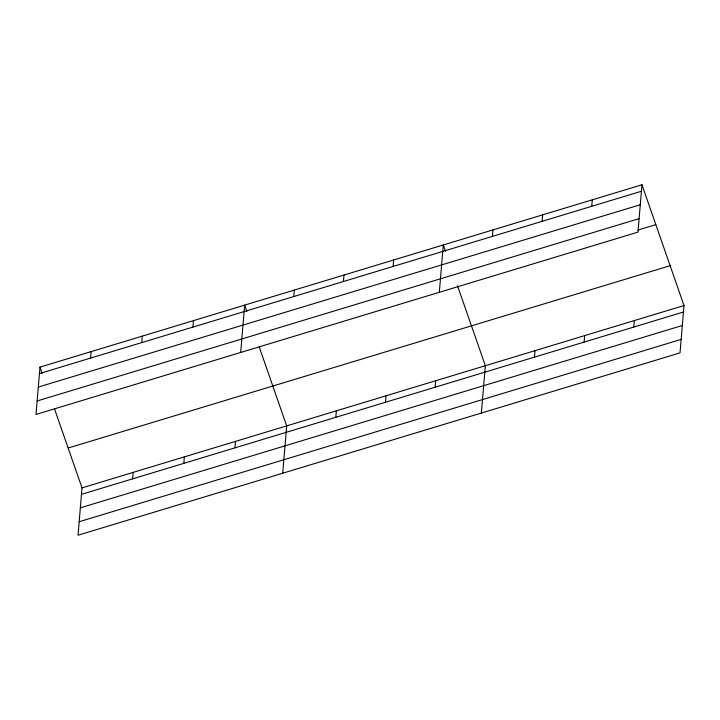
<?xml version="1.0" encoding="UTF-8"?>
<svg xmlns="http://www.w3.org/2000/svg" width="720" height="720" viewBox="0 0 720 720"><rect width="100%" height="100%" fill="white"/><g stroke="black" fill="none" stroke-linecap="round" stroke-linejoin="round"><path stroke-width="1.08" d="M39.978 367.119L36 414.468L637.983 232.119L641.961 184.779L39.978 367.119L42.165 373.419M90.603 358.092L91.143 351.621M54.585 409.077L82.017 487.881L78.039 535.221L680.022 352.881L684 305.532L641.961 184.779M141.768 342.594L142.317 336.123M132.642 478.854L133.182 472.383M192.942 327.096L193.482 320.625M183.807 463.347L184.356 456.885M240.678 352.467L244.647 305.127L246.843 311.418M234.981 447.849L235.521 441.378M293.769 296.55L294.318 290.079M282.717 473.229L286.686 425.88L259.254 347.076M343.431 281.511L343.98 275.04M335.808 417.312L336.357 410.841M393.102 266.463L393.642 259.992M385.47 402.264L386.019 395.793M439.326 292.293L443.304 244.953L445.5 251.244M435.141 387.225L435.681 380.754M492.426 236.376L492.966 229.905M481.365 413.055L485.343 365.706L457.542 285.849M542.088 221.337L542.637 214.866M534.465 357.138L535.005 350.667M591.75 206.289L592.299 199.818M584.127 342.09L584.676 335.619M633.789 327.051L634.338 320.58M39.429 373.59L641.421 191.25M38.304 387.081L640.287 204.732M37.134 400.977L639.117 218.628M637.866 230.067L655.83 224.622M68.139 448.029L670.131 265.68M82.017 487.881L684 305.532M81.468 494.352L683.46 312.003M80.343 507.843L682.326 325.494M79.173 521.739L681.156 339.39"/></g></svg>
